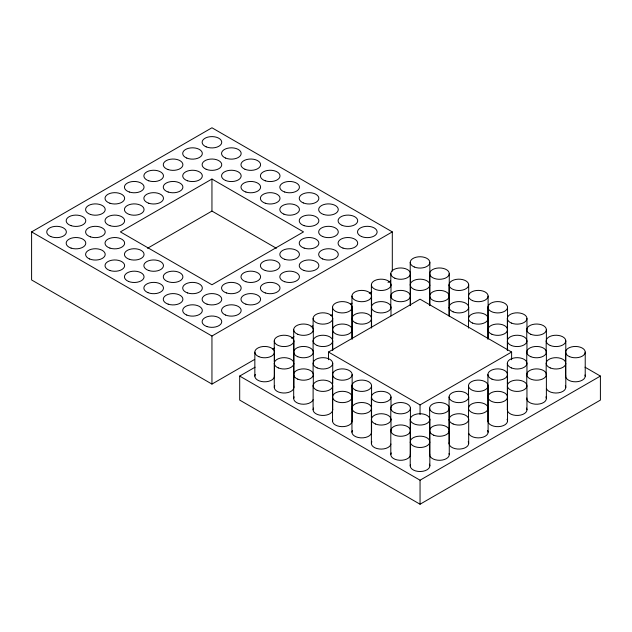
<?xml version="1.0" encoding="UTF-8"?>
<svg xmlns="http://www.w3.org/2000/svg" width="632" height="632" viewBox="0 0 632 632"><rect width="100%" height="100%" fill="white"/><g stroke="black" fill="none" stroke-linecap="round" stroke-linejoin="round"><path stroke-width="0.95" d="M254.688 359.411L211.949 384.082L31.6 279.96L31.6 231.897L211.949 127.775L392.306 231.897L392.306 271.128M211.949 179.038L120.388 231.897L211.949 284.763L303.518 231.897L211.949 179.038L211.949 211.072L276.382 248.273M147.517 248.273L211.949 211.072M31.6 231.897L211.949 336.027L392.306 231.897M272.637 349.046L274.351 348.058M291.439 338.191L294.006 336.706M311.102 326.839L312.808 325.851M330.757 315.487L332.472 314.499M350.42 304.134L352.127 303.155M369.222 293.28L371.79 291.802M388.032 282.425L390.592 280.948M585.011 367.192L600.4 376.072L600.4 400.103L420.051 504.225L239.694 400.103L239.694 376.072L255.083 367.192M328.482 359.734L328.482 352.04L420.051 299.181L511.612 352.04L511.612 359.734M328.482 352.04L420.051 404.907L511.612 352.04M239.694 376.072L420.051 480.194L600.4 376.072M585.224 352.119L585.224 376.143M565.798 340.901L565.798 362.049M565.798 363.329L565.798 387.361M565.601 352.119L565.601 376.143M546.38 329.691L546.38 340.261M546.38 352.119L546.38 362.689M546.38 374.547A9.812 5.664 0 0 1 531.662 379.445A9.812 5.664 0 0 1 531.662 369.641A9.812 5.664 0 0 1 546.38 374.547L546.38 398.571M546.182 340.901L546.182 352.435M546.182 363.329L546.182 374.863M526.954 318.473L526.954 330.007M526.954 340.901L526.954 352.435M526.954 363.329L526.954 374.863M526.954 385.757A9.812 5.664 0 0 1 512.244 390.663A9.812 5.664 0 0 1 512.244 380.851A9.812 5.664 0 0 1 526.954 385.757L526.954 409.789M526.756 329.691L526.756 340.261M526.756 352.119L526.756 362.689M526.756 374.547L526.756 385.117M507.536 307.263A9.812 5.664 0 0 1 492.818 312.168A9.812 5.664 0 0 1 492.818 302.357A9.812 5.664 0 0 1 507.536 307.263L507.536 328.411M507.536 329.691L507.536 349.875M507.536 374.547L507.536 395.687M507.536 396.967A9.812 5.664 0 0 1 492.818 401.873A9.812 5.664 0 0 1 492.818 392.069A9.812 5.664 0 0 1 507.536 396.967L507.536 420.999M507.338 318.473L507.338 339.621M507.338 340.901L507.338 350.515M507.338 363.329L507.338 384.477M507.338 385.757L507.338 409.789M488.109 296.053L488.109 317.193M488.109 318.473L488.109 338.657M488.109 385.757A9.812 5.664 0 0 1 473.4 390.663A9.812 5.664 0 0 1 473.4 380.851A9.812 5.664 0 0 1 488.109 385.757L488.109 406.905M488.109 408.185A9.812 5.664 0 0 1 473.4 413.091A9.812 5.664 0 0 1 473.4 403.279A9.812 5.664 0 0 1 488.109 408.185L488.109 432.209M487.912 307.263L487.912 329.367M487.912 329.691L487.912 339.305M487.912 374.547L487.912 395.687M487.912 396.967L487.912 420.999M468.691 284.835A9.812 5.664 0 0 1 453.974 289.74A9.812 5.664 0 0 1 453.974 279.929A9.812 5.664 0 0 1 468.691 284.835L468.691 295.405M468.691 307.263L468.691 317.833M468.691 396.967A9.812 5.664 0 0 1 453.974 401.873A9.812 5.664 0 0 1 453.974 392.069A9.812 5.664 0 0 1 468.691 396.967L468.691 407.545M468.691 419.395L468.691 443.427M468.494 296.053L468.494 307.587M468.494 318.473L468.494 328.087M468.494 385.757L468.494 397.291M468.494 408.185L468.494 419.719M449.265 273.624A9.812 5.664 0 0 1 434.547 278.53A9.812 5.664 0 0 1 434.547 268.719A9.812 5.664 0 0 1 449.265 273.624L449.265 295.729M449.265 296.053A9.812 5.664 0 0 1 434.547 300.95A9.812 5.664 0 0 1 434.547 291.147A9.812 5.664 0 0 1 449.265 296.053L449.265 316.237M449.265 408.185A9.812 5.664 0 0 1 434.547 413.091A9.812 5.664 0 0 1 434.547 403.279A9.812 5.664 0 0 1 449.265 408.185L449.265 429.326M449.265 430.613L449.265 454.637M449.068 284.835L449.068 305.983M449.068 307.263L449.068 315.913M449.068 396.967L449.068 418.115M449.068 419.395L449.068 443.427M429.847 262.406L429.847 283.555M429.847 284.835L429.847 305.019M429.847 419.395A9.812 5.664 0 0 1 415.129 424.301A9.812 5.664 0 0 1 415.129 414.489A9.812 5.664 0 0 1 429.847 419.395L429.847 440.543M429.847 441.823A9.812 5.664 0 0 1 415.129 446.729A9.812 5.664 0 0 1 415.129 436.917A9.812 5.664 0 0 1 429.847 441.823L429.847 465.855M429.649 273.624L429.649 294.765M429.649 296.053L429.649 305.659M429.649 408.185L429.649 429.326M429.649 430.613L429.649 454.637M420.051 404.907L420.051 414.521M420.051 480.194L420.051 504.225M410.421 273.624L410.421 294.765M410.421 296.053L410.421 305.659M410.421 408.185L410.421 428.37M410.421 430.613A9.812 5.664 0 0 1 395.703 435.519A9.812 5.664 0 0 1 395.703 425.707A9.812 5.664 0 0 1 410.421 430.613L410.421 454.637M410.223 262.406L410.223 284.519M410.223 284.835L410.223 305.019M410.223 419.395L410.223 440.543M410.223 441.823L410.223 465.855M390.995 284.835A9.812 5.664 0 0 1 376.285 289.74A9.812 5.664 0 0 1 376.285 279.929A9.812 5.664 0 0 1 390.995 284.835L390.995 296.368M390.995 307.263A9.812 5.664 0 0 1 376.285 312.168A9.812 5.664 0 0 1 376.285 302.357A9.812 5.664 0 0 1 390.995 307.263L390.995 315.913M390.995 396.967A9.812 5.664 0 0 1 376.285 401.873A9.812 5.664 0 0 1 376.285 392.069A9.812 5.664 0 0 1 390.995 396.967L390.995 407.545M390.995 419.395L390.995 430.929M390.805 273.624L390.805 285.158M390.805 296.053L390.805 306.623M390.805 408.185L390.805 419.719M390.805 430.613L390.805 454.637M371.577 296.053A9.812 5.664 0 0 1 356.859 300.95A9.812 5.664 0 0 1 356.859 291.147A9.812 5.664 0 0 1 371.577 296.053L371.577 317.193M371.577 318.473L371.577 328.087M371.577 385.757L371.577 406.905M371.577 408.185A9.812 5.664 0 0 1 356.859 413.091A9.812 5.664 0 0 1 356.859 403.279A9.812 5.664 0 0 1 371.577 408.185L371.577 432.209M371.379 284.835L371.379 305.983M371.379 307.263L371.379 327.447M371.379 396.967L371.379 418.115M371.379 419.395L371.379 443.427M352.15 307.263A9.812 5.664 0 0 1 337.441 312.168A9.812 5.664 0 0 1 337.441 302.357A9.812 5.664 0 0 1 352.15 307.263L352.15 328.411M352.15 329.691A9.812 5.664 0 0 1 337.441 334.597A9.812 5.664 0 0 1 337.441 324.785A9.812 5.664 0 0 1 352.15 329.691L352.15 339.305M352.15 374.547A9.812 5.664 0 0 1 337.441 379.445A9.812 5.664 0 0 1 337.441 369.641A9.812 5.664 0 0 1 352.15 374.547L352.15 395.687M352.15 396.967L352.15 420.999M351.953 296.053L351.953 317.193M351.953 318.473L351.953 338.657M351.953 385.757L351.953 406.905M351.953 408.185L351.953 432.209M332.732 318.473A9.812 5.664 0 0 1 318.014 323.379A9.812 5.664 0 0 1 318.014 313.575A9.812 5.664 0 0 1 332.732 318.473L332.732 338.657M332.732 340.901L332.732 350.515M332.732 363.329L332.732 383.513M332.732 385.757L332.732 409.789M332.535 307.263L332.535 329.367M332.535 329.691L332.535 349.875M332.535 374.547L332.535 395.687M332.535 396.967L332.535 420.999M313.306 329.691L313.306 341.225M313.306 352.119L313.306 362.689M313.306 374.547L313.306 386.081M313.109 318.473L313.109 329.051M313.109 340.901L313.109 351.479M313.109 363.329L313.109 373.899M313.109 385.757L313.109 409.789M293.888 340.901A9.812 5.664 0 0 1 279.17 345.807A9.812 5.664 0 0 1 279.17 335.995A9.812 5.664 0 0 1 293.888 340.901L293.888 362.049M293.888 363.329L293.888 387.361M293.69 329.691L293.69 350.839M293.69 352.119L293.69 373.259M293.69 374.547L293.69 398.571M274.462 352.119L274.462 376.143M274.264 340.901L274.264 362.049M274.264 363.329L274.264 387.361M254.846 352.119L254.846 376.143M211.949 336.027L211.949 384.082M545.914 396.857A9.812 5.664 0 0 1 537.571 404.204A9.812 5.664 0 0 1 526.812 397.986M526.496 408.067A9.812 5.664 0 0 1 518.145 415.422A9.812 5.664 0 0 1 507.385 409.204M507.069 419.285A9.812 5.664 0 0 1 498.727 426.632A9.812 5.664 0 0 1 487.967 420.414M487.651 430.495A9.812 5.664 0 0 1 480.794 437.692A9.812 5.664 0 0 1 468.699 433.37M468.225 441.705A9.812 5.664 0 0 1 459.883 449.06A9.812 5.664 0 0 1 449.123 442.842M565.34 385.639A9.812 5.664 0 0 1 558.491 392.835A9.812 5.664 0 0 1 546.388 388.522M585.019 374.981A9.812 5.664 0 0 1 575.918 381.799A9.812 5.664 0 0 1 565.656 375.558M429.381 464.133A9.812 5.664 0 0 1 420.533 471.512A9.812 5.664 0 0 1 410.429 464.694M449.06 453.476A9.812 5.664 0 0 1 439.959 460.293A9.812 5.664 0 0 1 429.697 454.053M410.366 454.053A9.812 5.664 0 0 1 399.606 460.27A9.812 5.664 0 0 1 391.263 452.923M390.947 444.012A9.812 5.664 0 0 1 379.184 448.973A9.812 5.664 0 0 1 371.845 441.705M371.521 431.624A9.812 5.664 0 0 1 360.761 437.85A9.812 5.664 0 0 1 352.419 430.495M352.103 420.414A9.812 5.664 0 0 1 341.841 426.655A9.812 5.664 0 0 1 332.74 419.838M332.677 409.204A9.812 5.664 0 0 1 321.917 415.422A9.812 5.664 0 0 1 313.575 408.067M313.101 399.732A9.812 5.664 0 0 1 301.006 404.053A9.812 5.664 0 0 1 294.149 396.857M293.833 386.776A9.812 5.664 0 0 1 283.073 392.993A9.812 5.664 0 0 1 274.73 385.639M274.414 375.558A9.812 5.664 0 0 1 263.655 381.783A9.812 5.664 0 0 1 255.304 374.428M511.391 367.919A9.812 5.664 0 0 0 526.906 363.913A9.812 5.664 0 0 0 513.144 358.162A9.812 5.664 0 0 0 511.391 367.919M491.965 379.129A9.812 5.664 0 0 0 507.48 375.132A9.812 5.664 0 0 0 493.718 369.372A9.812 5.664 0 0 0 491.965 379.129M453.12 423.985A9.812 5.664 0 0 0 468.636 419.98A9.812 5.664 0 0 0 454.874 414.229A9.812 5.664 0 0 0 453.12 423.985M394.858 300.635A9.812 5.664 0 0 0 410.366 296.637A9.812 5.664 0 0 0 396.612 290.878A9.812 5.664 0 0 0 394.858 300.635M356.014 323.063A9.812 5.664 0 0 0 371.521 319.057A9.812 5.664 0 0 0 357.767 313.306A9.812 5.664 0 0 0 356.014 323.063M317.169 345.491A9.812 5.664 0 0 0 332.677 341.485A9.812 5.664 0 0 0 318.923 335.734A9.812 5.664 0 0 0 317.169 345.491M297.743 334.273A9.812 5.664 0 0 0 313.259 330.275A9.812 5.664 0 0 0 299.497 324.516A9.812 5.664 0 0 0 297.743 334.273M550.235 367.919A9.812 5.664 0 0 0 565.751 363.913A9.812 5.664 0 0 0 551.989 358.162A9.812 5.664 0 0 0 550.235 367.919M569.653 356.701A9.812 5.664 0 0 0 585.169 352.703A9.812 5.664 0 0 0 571.415 346.944A9.812 5.664 0 0 0 569.653 356.701M530.809 356.701A9.812 5.664 0 0 0 546.324 352.703A9.812 5.664 0 0 0 532.571 346.944A9.812 5.664 0 0 0 530.809 356.701M550.235 345.491A9.812 5.664 0 0 0 565.751 341.485A9.812 5.664 0 0 0 551.989 335.734A9.812 5.664 0 0 0 550.235 345.491M511.391 345.491A9.812 5.664 0 0 0 526.906 341.485A9.812 5.664 0 0 0 513.144 335.734A9.812 5.664 0 0 0 511.391 345.491M530.809 334.273A9.812 5.664 0 0 0 546.324 330.275A9.812 5.664 0 0 0 532.571 324.516A9.812 5.664 0 0 0 530.809 334.273M511.391 323.063A9.812 5.664 0 0 0 526.906 319.057A9.812 5.664 0 0 0 513.144 313.306A9.812 5.664 0 0 0 511.391 323.063M491.965 334.273A9.812 5.664 0 0 0 507.48 330.275A9.812 5.664 0 0 0 493.718 324.516A9.812 5.664 0 0 0 491.965 334.273M472.546 323.063A9.812 5.664 0 0 0 488.062 319.057A9.812 5.664 0 0 0 474.3 313.306A9.812 5.664 0 0 0 472.546 323.063M453.12 311.853A9.812 5.664 0 0 0 468.636 307.847A9.812 5.664 0 0 0 454.874 302.088A9.812 5.664 0 0 0 453.12 311.853M472.546 300.635A9.812 5.664 0 0 0 488.062 296.637A9.812 5.664 0 0 0 474.3 290.878A9.812 5.664 0 0 0 472.546 300.635M414.276 289.424A9.812 5.664 0 0 0 429.792 285.419A9.812 5.664 0 0 0 416.03 279.668A9.812 5.664 0 0 0 414.276 289.424M394.858 278.206A9.812 5.664 0 0 0 410.366 274.209A9.812 5.664 0 0 0 396.612 268.45A9.812 5.664 0 0 0 394.858 278.206M414.276 266.996A9.812 5.664 0 0 0 429.792 262.991A9.812 5.664 0 0 0 416.03 257.24A9.812 5.664 0 0 0 414.276 266.996M433.702 435.195A9.812 5.664 0 0 0 449.21 431.198A9.812 5.664 0 0 0 435.456 425.439A9.812 5.664 0 0 0 433.702 435.195M375.432 423.985A9.812 5.664 0 0 0 390.947 419.98A9.812 5.664 0 0 0 377.185 414.229A9.812 5.664 0 0 0 375.432 423.985M394.858 412.767A9.812 5.664 0 0 0 410.366 408.77A9.812 5.664 0 0 0 396.612 403.011A9.812 5.664 0 0 0 394.858 412.767M336.587 401.557A9.812 5.664 0 0 0 352.103 397.552A9.812 5.664 0 0 0 338.341 391.8A9.812 5.664 0 0 0 336.587 401.557M356.014 390.339A9.812 5.664 0 0 0 371.521 386.342A9.812 5.664 0 0 0 357.767 380.583A9.812 5.664 0 0 0 356.014 390.339M317.169 390.339A9.812 5.664 0 0 0 332.677 386.342A9.812 5.664 0 0 0 318.923 380.583A9.812 5.664 0 0 0 317.169 390.339M297.743 379.129A9.812 5.664 0 0 0 313.259 375.132A9.812 5.664 0 0 0 299.497 369.372A9.812 5.664 0 0 0 297.743 379.129M317.169 367.919A9.812 5.664 0 0 0 332.677 363.913A9.812 5.664 0 0 0 318.923 358.162A9.812 5.664 0 0 0 317.169 367.919M278.317 367.919A9.812 5.664 0 0 0 293.833 363.913A9.812 5.664 0 0 0 280.079 358.162A9.812 5.664 0 0 0 278.317 367.919M297.743 356.701A9.812 5.664 0 0 0 313.259 352.703A9.812 5.664 0 0 0 299.497 346.944A9.812 5.664 0 0 0 297.743 356.701M258.899 356.701A9.812 5.664 0 0 0 274.414 352.703A9.812 5.664 0 0 0 260.653 346.944A9.812 5.664 0 0 0 258.899 356.701M187.609 180.807A9.812 5.664 0 0 0 202.327 175.901A9.812 5.664 0 0 0 187.609 171.003A9.812 5.664 0 0 0 187.609 180.807M168.183 169.597A9.812 5.664 0 0 0 182.901 164.691A9.812 5.664 0 0 0 168.183 159.785A9.812 5.664 0 0 0 168.183 169.597M168.183 192.025A9.812 5.664 0 0 0 182.901 187.119A9.812 5.664 0 0 0 168.183 182.214A9.812 5.664 0 0 0 168.183 192.025M148.765 180.807A9.812 5.664 0 0 0 163.475 175.901A9.812 5.664 0 0 0 148.765 171.003A9.812 5.664 0 0 0 148.765 180.807M148.765 203.235A9.812 5.664 0 0 0 163.475 198.33A9.812 5.664 0 0 0 148.765 193.424A9.812 5.664 0 0 0 148.765 203.235M129.339 192.025A9.812 5.664 0 0 0 144.056 187.119A9.812 5.664 0 0 0 129.339 182.214A9.812 5.664 0 0 0 129.339 192.025M109.921 203.235A9.812 5.664 0 0 0 124.63 198.33A9.812 5.664 0 0 0 109.921 193.424A9.812 5.664 0 0 0 109.921 203.235M129.339 214.453A9.812 5.664 0 0 0 144.056 209.548A9.812 5.664 0 0 0 129.339 204.642A9.812 5.664 0 0 0 129.339 214.453M109.921 225.663A9.812 5.664 0 0 0 124.63 220.758A9.812 5.664 0 0 0 109.921 215.852A9.812 5.664 0 0 0 109.921 225.663M90.495 214.453A9.812 5.664 0 0 0 105.212 209.548A9.812 5.664 0 0 0 90.495 204.642A9.812 5.664 0 0 0 90.495 214.453M207.027 326.586A9.812 5.664 0 0 0 221.745 321.68A9.812 5.664 0 0 0 207.027 316.774A9.812 5.664 0 0 0 207.027 326.586M225.6 315.052A9.812 5.664 0 0 0 241.116 311.055A9.812 5.664 0 0 0 227.354 305.296A9.812 5.664 0 0 0 225.6 315.052M186.756 315.052A9.812 5.664 0 0 0 202.272 311.055A9.812 5.664 0 0 0 188.51 305.296A9.812 5.664 0 0 0 186.756 315.052M207.027 304.158A9.812 5.664 0 0 0 221.745 299.252A9.812 5.664 0 0 0 207.027 294.346A9.812 5.664 0 0 0 207.027 304.158M168.183 304.158A9.812 5.664 0 0 0 182.901 299.252A9.812 5.664 0 0 0 168.183 294.346A9.812 5.664 0 0 0 168.183 304.158M187.609 292.948A9.812 5.664 0 0 0 202.327 288.042A9.812 5.664 0 0 0 187.609 283.136A9.812 5.664 0 0 0 187.609 292.948M167.338 281.414A9.812 5.664 0 0 0 182.845 277.409A9.812 5.664 0 0 0 169.092 271.657A9.812 5.664 0 0 0 167.338 281.414M147.912 292.624A9.812 5.664 0 0 0 163.427 288.627A9.812 5.664 0 0 0 149.666 282.867A9.812 5.664 0 0 0 147.912 292.624M128.494 281.414A9.812 5.664 0 0 0 144.001 277.409A9.812 5.664 0 0 0 130.247 271.657A9.812 5.664 0 0 0 128.494 281.414M148.765 270.52A9.812 5.664 0 0 0 163.475 265.614A9.812 5.664 0 0 0 148.765 260.708A9.812 5.664 0 0 0 148.765 270.52M109.921 270.52A9.812 5.664 0 0 0 124.63 265.614A9.812 5.664 0 0 0 109.921 260.708A9.812 5.664 0 0 0 109.921 270.52M129.339 259.302A9.812 5.664 0 0 0 144.056 254.396A9.812 5.664 0 0 0 129.339 249.498A9.812 5.664 0 0 0 129.339 259.302M89.649 258.986A9.812 5.664 0 0 0 105.157 254.98A9.812 5.664 0 0 0 91.403 249.229A9.812 5.664 0 0 0 89.649 258.986M109.921 248.092A9.812 5.664 0 0 0 124.63 243.186A9.812 5.664 0 0 0 109.921 238.28A9.812 5.664 0 0 0 109.921 248.092M71.076 248.092A9.812 5.664 0 0 0 85.786 243.186A9.812 5.664 0 0 0 71.076 238.28A9.812 5.664 0 0 0 71.076 248.092M90.495 236.874A9.812 5.664 0 0 0 105.212 231.976A9.812 5.664 0 0 0 90.495 227.07A9.812 5.664 0 0 0 90.495 236.874M50.797 236.558A9.812 5.664 0 0 0 66.313 232.56A9.812 5.664 0 0 0 52.559 226.801A9.812 5.664 0 0 0 50.797 236.558M71.076 225.663A9.812 5.664 0 0 0 85.786 220.758A9.812 5.664 0 0 0 71.076 215.852A9.812 5.664 0 0 0 71.076 225.663M206.182 146.853A9.812 5.664 0 0 0 221.69 142.848A9.812 5.664 0 0 0 207.936 137.097A9.812 5.664 0 0 0 206.182 146.853M186.756 158.063A9.812 5.664 0 0 0 202.272 154.066A9.812 5.664 0 0 0 188.51 148.307A9.812 5.664 0 0 0 186.756 158.063M225.6 158.063A9.812 5.664 0 0 0 241.116 154.066A9.812 5.664 0 0 0 227.354 148.307A9.812 5.664 0 0 0 225.6 158.063M206.182 169.281A9.812 5.664 0 0 0 221.69 165.276A9.812 5.664 0 0 0 207.936 159.517A9.812 5.664 0 0 0 206.182 169.281M245.026 169.281A9.812 5.664 0 0 0 260.542 165.276A9.812 5.664 0 0 0 246.78 159.517A9.812 5.664 0 0 0 245.026 169.281M225.6 180.491A9.812 5.664 0 0 0 241.116 176.494A9.812 5.664 0 0 0 227.354 170.735A9.812 5.664 0 0 0 225.6 180.491M265.298 180.807A9.812 5.664 0 0 0 280.016 175.901A9.812 5.664 0 0 0 265.298 171.003A9.812 5.664 0 0 0 265.298 180.807M245.88 192.025A9.812 5.664 0 0 0 260.589 187.119A9.812 5.664 0 0 0 245.88 182.214A9.812 5.664 0 0 0 245.88 192.025M284.724 192.025A9.812 5.664 0 0 0 299.434 187.119A9.812 5.664 0 0 0 284.724 182.214A9.812 5.664 0 0 0 284.724 192.025M265.298 203.235A9.812 5.664 0 0 0 280.016 198.33A9.812 5.664 0 0 0 265.298 193.424A9.812 5.664 0 0 0 265.298 203.235M283.871 214.13A9.812 5.664 0 0 0 299.386 210.132A9.812 5.664 0 0 0 285.625 204.373A9.812 5.664 0 0 0 283.871 214.13M303.289 202.919A9.812 5.664 0 0 0 318.805 198.914A9.812 5.664 0 0 0 305.051 193.163A9.812 5.664 0 0 0 303.289 202.919M323.568 214.453A9.812 5.664 0 0 0 338.278 209.548A9.812 5.664 0 0 0 323.568 204.642A9.812 5.664 0 0 0 323.568 214.453M304.142 225.663A9.812 5.664 0 0 0 318.86 220.758A9.812 5.664 0 0 0 304.142 215.852A9.812 5.664 0 0 0 304.142 225.663M342.133 225.347A9.812 5.664 0 0 0 357.649 221.342A9.812 5.664 0 0 0 343.895 215.591A9.812 5.664 0 0 0 342.133 225.347M322.715 236.558A9.812 5.664 0 0 0 338.231 232.56A9.812 5.664 0 0 0 324.469 226.801A9.812 5.664 0 0 0 322.715 236.558M361.559 236.558A9.812 5.664 0 0 0 377.075 232.56A9.812 5.664 0 0 0 363.313 226.801A9.812 5.664 0 0 0 361.559 236.558M342.986 248.092A9.812 5.664 0 0 0 357.704 243.186A9.812 5.664 0 0 0 342.986 238.28A9.812 5.664 0 0 0 342.986 248.092M226.453 292.948A9.812 5.664 0 0 0 241.171 288.042A9.812 5.664 0 0 0 226.453 283.136A9.812 5.664 0 0 0 226.453 292.948M245.88 304.158A9.812 5.664 0 0 0 260.589 299.252A9.812 5.664 0 0 0 245.88 294.346A9.812 5.664 0 0 0 245.88 304.158M265.298 292.948A9.812 5.664 0 0 0 280.016 288.042A9.812 5.664 0 0 0 265.298 283.136A9.812 5.664 0 0 0 265.298 292.948M245.88 281.73A9.812 5.664 0 0 0 260.589 276.824A9.812 5.664 0 0 0 245.88 271.918A9.812 5.664 0 0 0 245.88 281.73M265.298 270.52A9.812 5.664 0 0 0 280.016 265.614A9.812 5.664 0 0 0 265.298 260.708A9.812 5.664 0 0 0 265.298 270.52M284.724 281.73A9.812 5.664 0 0 0 299.434 276.824A9.812 5.664 0 0 0 284.724 271.918A9.812 5.664 0 0 0 284.724 281.73M284.724 259.302A9.812 5.664 0 0 0 299.434 254.396A9.812 5.664 0 0 0 284.724 249.498A9.812 5.664 0 0 0 284.724 259.302M304.142 270.52A9.812 5.664 0 0 0 318.86 265.614A9.812 5.664 0 0 0 304.142 260.708A9.812 5.664 0 0 0 304.142 270.52M304.142 248.092A9.812 5.664 0 0 0 318.86 243.186A9.812 5.664 0 0 0 304.142 238.28A9.812 5.664 0 0 0 304.142 248.092M322.715 258.986A9.812 5.664 0 0 0 338.231 254.98A9.812 5.664 0 0 0 324.469 249.229A9.812 5.664 0 0 0 322.715 258.986"/></g></svg>
